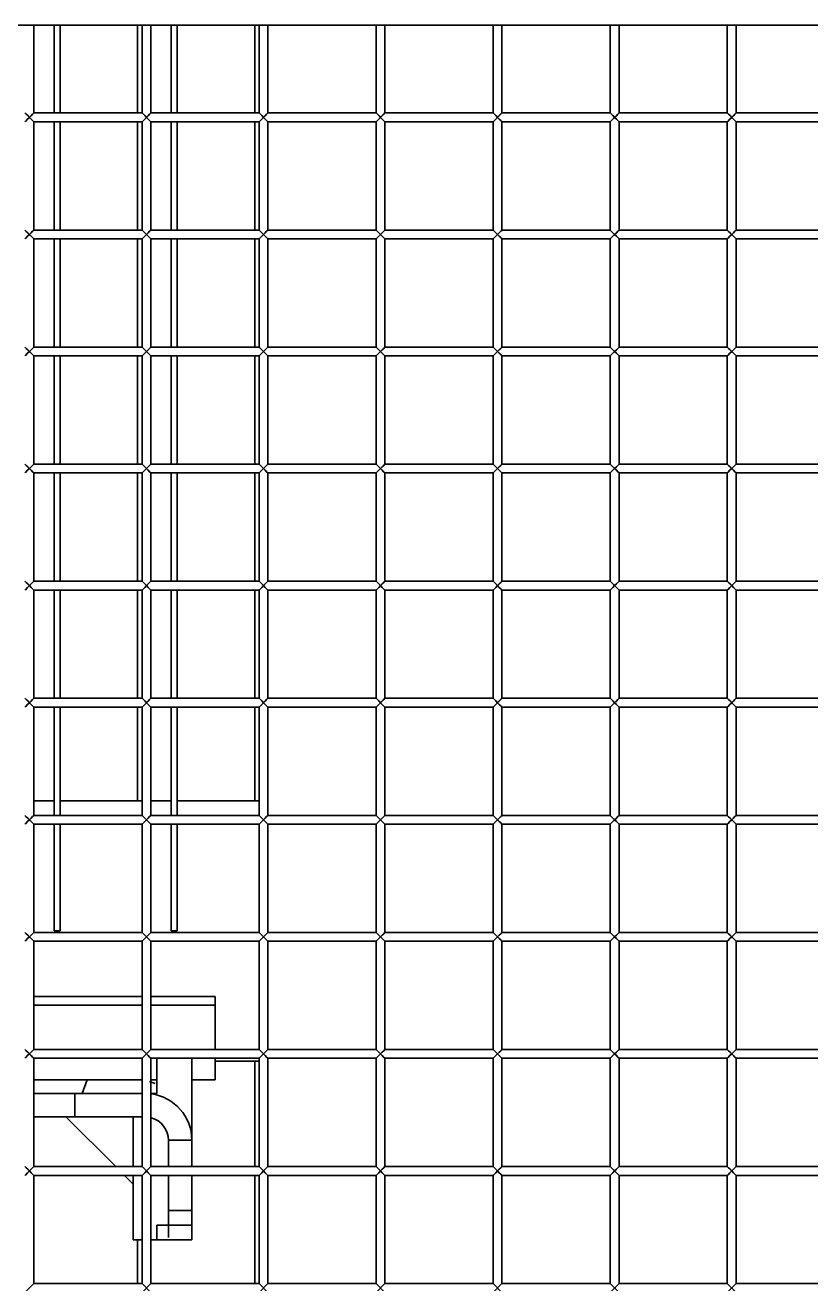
# Model space of a CAD drawing. Header units: millimetres. Extents: x 32496 to 166256, y 3504 to 23939.
# Drawn here: x 95547.8 to 95816.3, y 20818.4 to 21248.5 of the extents above; entities that cross this region are included whole.
import ezdxf

# ---------------------------------------------------------------- set-up
doc = ezdxf.new("R2010")
doc.units = ezdxf.units.MM
doc.layers.get('0').update_dxf_attribs({"lineweight": 35})

# ---------------------------------------------------------------- blocks, each defined once
blk = doc.blocks.new('8-1250')
at = {"linetype": 'Continuous'}
for p, q in [((-3950.13, -33511.79), (-4576.13, -33511.79)), ((-4412.13, -33511.79), (-4412.13, -33541.79)), ((-4405.13, -33541.79), (-4405.13, -33511.79)), ((-4403.13, -33541.79), (-4403.13, -33511.79)), ((-4376.63, -33511.79), (-4376.63, -33541.79)), ((-4375.13, -33511.79), (-4375.13, -33541.79)), ((-4372.13, -33511.79), (-4372.13, -33541.79)), ((-4365.13, -33541.79), (-4365.13, -33511.79)), ((-4363.13, -33541.79), (-4363.13, -33511.79)), ((-4336.63, -33511.79), (-4336.63, -33541.79)), ((-4335.13, -33511.79), (-4335.13, -33541.79)), ((-4332.13, -33511.79), (-4332.13, -33541.79)), ((-4295.13, -33511.79), (-4295.13, -33541.79)), ((-4292.13, -33511.79), (-4292.13, -33541.79)), ((-4255.13, -33511.79), (-4255.13, -33541.79)), ((-4252.13, -33511.79), (-4252.13, -33541.79)), ((-4215.13, -33511.79), (-4215.13, -33541.79)), ((-4212.13, -33511.79), (-4212.13, -33541.79)), ((-4175.13, -33511.79), (-4175.13, -33541.79)), ((-4172.13, -33511.79), (-4172.13, -33541.79)), ((-4415.13, -33544.79), (-4412.13, -33541.79)), ((-4412.13, -33544.79), (-4415.13, -33541.79)), ((-4415.01, -33544.67), (-4414.22, -33543.88)), ((-4414.22, -33543.88), (-4413.63, -33543.29)), ((-4412.13, -33541.79), (-4375.13, -33541.79)), ((-4375.13, -33544.79), (-4372.13, -33541.79)), ((-4372.13, -33544.79), (-4375.13, -33541.79)), ((-4375.01, -33544.67), (-4374.22, -33543.88)), ((-4374.22, -33543.88), (-4373.63, -33543.29)), ((-4372.13, -33541.79), (-4335.13, -33541.79)), ((-4335.13, -33544.79), (-4332.13, -33541.79)), ((-4332.13, -33544.79), (-4335.13, -33541.79)), ((-4335.01, -33544.67), (-4334.22, -33543.88)), ((-4334.22, -33543.88), (-4333.63, -33543.29)), ((-4332.13, -33541.79), (-4295.13, -33541.79)), ((-4295.13, -33544.79), (-4292.13, -33541.79)), ((-4292.13, -33544.79), (-4295.13, -33541.79)), ((-4295.01, -33544.67), (-4294.22, -33543.88)), ((-4294.22, -33543.88), (-4293.63, -33543.29)), ((-4292.13, -33541.79), (-4255.13, -33541.79)), ((-4252.13, -33544.79), (-4255.13, -33541.79)), ((-4255.13, -33544.79), (-4252.13, -33541.79)), ((-4255.01, -33544.67), (-4254.22, -33543.88)), ((-4254.22, -33543.88), (-4253.63, -33543.29)), ((-4252.13, -33541.79), (-4215.13, -33541.79)), ((-4212.13, -33544.79), (-4215.13, -33541.79)), ((-4215.13, -33544.79), (-4212.13, -33541.79)), ((-4215.01, -33544.67), (-4214.22, -33543.88)), ((-4214.22, -33543.88), (-4213.63, -33543.29)), ((-4212.13, -33541.79), (-4175.13, -33541.79)), ((-4172.13, -33544.79), (-4175.13, -33541.79)), ((-4175.13, -33544.79), (-4172.13, -33541.79)), ((-4175.01, -33544.67), (-4174.22, -33543.88)), ((-4174.22, -33543.88), (-4173.63, -33543.29)), ((-4172.13, -33541.79), (-4135.13, -33541.79)), ((-4412.13, -33544.79), (-4412.13, -33581.79)), ((-4412.13, -33544.79), (-4375.13, -33544.79)), ((-4405.13, -33581.79), (-4405.13, -33544.79)), ((-4403.13, -33581.79), (-4403.13, -33544.79)), ((-4376.63, -33544.79), (-4376.63, -33581.79)), ((-4375.13, -33544.79), (-4375.13, -33581.79)), ((-4372.13, -33544.79), (-4372.13, -33581.79)), ((-4372.13, -33544.79), (-4335.13, -33544.79)), ((-4365.13, -33581.79), (-4365.13, -33544.79)), ((-4363.13, -33581.79), (-4363.13, -33544.79)), ((-4336.63, -33544.79), (-4336.63, -33581.79)), ((-4335.13, -33544.79), (-4335.13, -33581.79)), ((-4332.13, -33544.79), (-4332.13, -33581.79)), ((-4332.13, -33544.79), (-4295.13, -33544.79)), ((-4295.13, -33544.79), (-4295.13, -33581.79)), ((-4292.13, -33544.79), (-4292.13, -33581.79)), ((-4292.13, -33544.79), (-4255.13, -33544.79)), ((-4255.13, -33544.79), (-4255.13, -33581.79)), ((-4252.13, -33544.79), (-4252.13, -33581.79)), ((-4252.13, -33544.79), (-4215.13, -33544.79)), ((-4215.13, -33544.79), (-4215.13, -33581.79)), ((-4212.13, -33544.79), (-4212.13, -33581.79)), ((-4212.13, -33544.79), (-4175.13, -33544.79)), ((-4175.13, -33544.79), (-4175.13, -33581.79)), ((-4172.13, -33544.79), (-4172.13, -33581.79)), ((-4172.13, -33544.79), (-4135.13, -33544.79)), ((-4415.13, -33584.79), (-4412.13, -33581.79)), ((-4412.13, -33584.79), (-4415.13, -33581.79)), ((-4412.13, -33581.79), (-4375.13, -33581.79)), ((-4375.13, -33584.79), (-4372.13, -33581.79)), ((-4372.13, -33584.79), (-4375.13, -33581.79)), ((-4372.13, -33581.79), (-4335.13, -33581.79)), ((-4335.13, -33584.79), (-4332.13, -33581.79)), ((-4332.13, -33584.79), (-4335.13, -33581.79)), ((-4332.13, -33581.79), (-4295.13, -33581.79)), ((-4292.13, -33584.79), (-4295.13, -33581.79)), ((-4295.13, -33584.79), (-4292.13, -33581.79)), ((-4292.13, -33581.79), (-4255.13, -33581.79)), ((-4252.13, -33584.79), (-4255.13, -33581.79)), ((-4255.13, -33584.79), (-4252.13, -33581.79)), ((-4252.13, -33581.79), (-4215.13, -33581.79)), ((-4212.13, -33584.79), (-4215.13, -33581.79)), ((-4215.13, -33584.79), (-4212.13, -33581.79)), ((-4212.13, -33581.79), (-4175.13, -33581.79)), ((-4172.13, -33584.79), (-4175.13, -33581.79)), ((-4175.13, -33584.79), (-4172.13, -33581.79)), ((-4172.13, -33581.79), (-4135.13, -33581.79)), ((-4415.01, -33584.67), (-4414.22, -33583.88)), ((-4414.22, -33583.88), (-4413.63, -33583.29)), ((-4412.13, -33584.79), (-4412.13, -33621.79)), ((-4412.13, -33584.79), (-4375.13, -33584.79)), ((-4405.13, -33621.79), (-4405.13, -33584.79)), ((-4403.13, -33621.79), (-4403.13, -33584.79)), ((-4376.63, -33584.79), (-4376.63, -33621.79)), ((-4375.13, -33584.79), (-4375.13, -33621.79)), ((-4375.01, -33584.67), (-4374.22, -33583.88)), ((-4374.22, -33583.88), (-4373.63, -33583.29)), ((-4372.13, -33584.79), (-4372.13, -33621.79)), ((-4372.13, -33584.79), (-4335.13, -33584.79)), ((-4365.13, -33621.79), (-4365.13, -33584.79)), ((-4363.13, -33621.79), (-4363.13, -33584.79)), ((-4336.63, -33584.79), (-4336.63, -33621.79)), ((-4335.13, -33584.79), (-4335.13, -33621.79)), ((-4335.01, -33584.67), (-4334.22, -33583.88)), ((-4334.22, -33583.88), (-4333.63, -33583.29)), ((-4332.13, -33584.79), (-4332.13, -33621.79)), ((-4332.13, -33584.79), (-4295.13, -33584.79)), ((-4295.13, -33584.79), (-4295.13, -33621.79)), ((-4295.01, -33584.67), (-4294.22, -33583.88)), ((-4294.22, -33583.88), (-4293.63, -33583.29)), ((-4292.13, -33584.79), (-4292.13, -33621.79)), ((-4292.13, -33584.79), (-4255.13, -33584.79)), ((-4255.13, -33584.79), (-4255.13, -33621.79)), ((-4255.01, -33584.67), (-4254.22, -33583.88)), ((-4254.22, -33583.88), (-4253.63, -33583.29)), ((-4252.13, -33584.79), (-4252.13, -33621.79)), ((-4252.13, -33584.79), (-4215.13, -33584.79)), ((-4215.13, -33584.79), (-4215.13, -33621.79)), ((-4215.01, -33584.67), (-4214.22, -33583.88)), ((-4214.22, -33583.88), (-4213.63, -33583.29)), ((-4212.13, -33584.79), (-4212.13, -33621.79)), ((-4212.13, -33584.79), (-4175.13, -33584.79)), ((-4175.13, -33584.79), (-4175.13, -33621.79)), ((-4175.01, -33584.67), (-4174.22, -33583.88)), ((-4174.22, -33583.88), (-4173.63, -33583.29)), ((-4172.13, -33584.79), (-4172.13, -33621.79)), ((-4172.13, -33584.79), (-4135.13, -33584.79)), ((-4415.13, -33624.79), (-4412.13, -33621.79)), ((-4412.13, -33624.79), (-4415.13, -33621.79)), ((-4412.13, -33621.79), (-4375.13, -33621.79)), ((-4375.13, -33624.79), (-4372.13, -33621.79)), ((-4372.13, -33624.79), (-4375.13, -33621.79)), ((-4372.13, -33621.79), (-4335.13, -33621.79)), ((-4332.13, -33624.79), (-4335.13, -33621.79)), ((-4335.13, -33624.79), (-4332.13, -33621.79)), ((-4332.13, -33621.79), (-4295.13, -33621.79)), ((-4292.13, -33624.79), (-4295.13, -33621.79)), ((-4295.13, -33624.79), (-4292.13, -33621.79)), ((-4292.13, -33621.79), (-4255.13, -33621.79)), ((-4252.13, -33624.79), (-4255.13, -33621.79)), ((-4255.13, -33624.79), (-4252.13, -33621.79)), ((-4252.13, -33621.79), (-4215.13, -33621.79)), ((-4212.13, -33624.79), (-4215.13, -33621.79)), ((-4215.13, -33624.79), (-4212.13, -33621.79)), ((-4212.13, -33621.79), (-4175.13, -33621.79)), ((-4172.13, -33624.79), (-4175.13, -33621.79)), ((-4175.13, -33624.79), (-4172.13, -33621.79)), ((-4172.13, -33621.79), (-4135.13, -33621.79)), ((-4415.01, -33624.67), (-4414.22, -33623.88)), ((-4414.22, -33623.88), (-4413.63, -33623.29)), ((-4412.13, -33624.79), (-4412.13, -33661.79)), ((-4412.13, -33624.79), (-4375.13, -33624.79)), ((-4405.13, -33661.79), (-4405.13, -33624.79)), ((-4403.13, -33661.79), (-4403.13, -33624.79)), ((-4376.63, -33624.79), (-4376.63, -33661.79)), ((-4375.13, -33624.79), (-4375.13, -33661.79)), ((-4375.01, -33624.67), (-4374.22, -33623.88)), ((-4374.22, -33623.88), (-4373.63, -33623.29)), ((-4372.13, -33624.79), (-4372.13, -33661.79)), ((-4372.13, -33624.79), (-4335.13, -33624.79)), ((-4365.13, -33661.79), (-4365.13, -33624.79)), ((-4363.13, -33661.79), (-4363.13, -33624.79)), ((-4336.63, -33624.79), (-4336.63, -33661.79)), ((-4335.13, -33624.79), (-4335.13, -33661.79)), ((-4335.01, -33624.67), (-4334.22, -33623.88)), ((-4334.22, -33623.88), (-4333.63, -33623.29)), ((-4332.13, -33624.79), (-4332.13, -33661.79)), ((-4332.13, -33624.79), (-4295.13, -33624.79)), ((-4295.13, -33624.79), (-4295.13, -33661.79)), ((-4295.01, -33624.67), (-4294.22, -33623.88)), ((-4294.22, -33623.88), (-4293.63, -33623.29)), ((-4292.13, -33624.79), (-4292.13, -33661.79)), ((-4292.13, -33624.79), (-4255.13, -33624.79)), ((-4255.13, -33624.79), (-4255.13, -33661.79)), ((-4255.01, -33624.67), (-4254.22, -33623.88)), ((-4254.22, -33623.88), (-4253.63, -33623.29)), ((-4252.13, -33624.79), (-4252.13, -33661.79)), ((-4252.13, -33624.79), (-4215.13, -33624.79)), ((-4215.13, -33624.79), (-4215.13, -33661.79)), ((-4215.01, -33624.67), (-4214.22, -33623.88)), ((-4214.22, -33623.88), (-4213.63, -33623.29)), ((-4212.13, -33624.79), (-4212.13, -33661.79)), ((-4212.13, -33624.79), (-4175.13, -33624.79)), ((-4175.13, -33624.79), (-4175.13, -33661.79)), ((-4175.01, -33624.67), (-4174.22, -33623.88)), ((-4174.22, -33623.88), (-4173.63, -33623.29)), ((-4172.13, -33624.79), (-4172.13, -33661.79)), ((-4172.13, -33624.79), (-4135.13, -33624.79)), ((-4415.13, -33664.79), (-4412.13, -33661.79)), ((-4412.13, -33664.79), (-4415.13, -33661.79)), ((-4415.01, -33664.67), (-4414.22, -33663.88)), ((-4414.22, -33663.88), (-4413.63, -33663.29)), ((-4412.13, -33661.79), (-4375.13, -33661.79)), ((-4412.13, -33664.79), (-4412.13, -33701.79)), ((-4412.13, -33664.79), (-4375.13, -33664.79)), ((-4405.13, -33701.79), (-4405.13, -33664.79)), ((-4403.13, -33701.79), (-4403.13, -33664.79)), ((-4376.63, -33664.79), (-4376.63, -33701.79)), ((-4372.13, -33664.79), (-4375.13, -33661.79)), ((-4375.13, -33664.79), (-4372.13, -33661.79)), ((-4375.13, -33664.79), (-4375.13, -33701.79)), ((-4375.01, -33664.67), (-4374.22, -33663.88)), ((-4374.22, -33663.88), (-4373.63, -33663.29)), ((-4372.13, -33661.79), (-4335.13, -33661.79)), ((-4372.13, -33664.79), (-4372.13, -33701.79)), ((-4372.13, -33664.79), (-4335.13, -33664.79)), ((-4365.13, -33701.79), (-4365.13, -33664.79)), ((-4363.13, -33701.79), (-4363.13, -33664.79)), ((-4336.63, -33664.79), (-4336.63, -33701.79)), ((-4332.13, -33664.79), (-4335.13, -33661.79)), ((-4335.13, -33664.79), (-4332.13, -33661.79)), ((-4335.13, -33664.79), (-4335.13, -33701.79)), ((-4335.01, -33664.67), (-4334.22, -33663.88)), ((-4334.22, -33663.88), (-4333.63, -33663.29)), ((-4332.13, -33661.79), (-4295.13, -33661.79)), ((-4332.13, -33664.79), (-4332.13, -33701.79)), ((-4332.13, -33664.79), (-4295.13, -33664.79)), ((-4292.13, -33664.79), (-4295.13, -33661.79)), ((-4295.13, -33664.79), (-4292.13, -33661.79)), ((-4295.13, -33664.79), (-4295.13, -33701.79)), ((-4295.01, -33664.67), (-4294.22, -33663.88)), ((-4294.22, -33663.88), (-4293.63, -33663.29)), ((-4292.13, -33661.79), (-4255.13, -33661.79)), ((-4292.13, -33664.79), (-4292.13, -33701.79)), ((-4292.13, -33664.79), (-4255.13, -33664.79)), ((-4252.13, -33664.79), (-4255.13, -33661.79)), ((-4255.13, -33664.79), (-4252.13, -33661.79)), ((-4255.13, -33664.79), (-4255.13, -33701.79)), ((-4255.01, -33664.67), (-4254.22, -33663.88)), ((-4254.22, -33663.88), (-4253.63, -33663.29)), ((-4252.13, -33661.79), (-4215.13, -33661.79)), ((-4252.13, -33664.79), (-4252.13, -33701.79)), ((-4252.13, -33664.79), (-4215.13, -33664.79)), ((-4212.13, -33664.79), (-4215.13, -33661.79)), ((-4215.13, -33664.79), (-4212.13, -33661.79)), ((-4215.13, -33664.79), (-4215.13, -33701.79)), ((-4215.01, -33664.67), (-4214.22, -33663.88)), ((-4214.22, -33663.88), (-4213.63, -33663.29)), ((-4212.13, -33661.79), (-4175.13, -33661.79)), ((-4212.13, -33664.79), (-4212.13, -33701.79)), ((-4212.13, -33664.79), (-4175.13, -33664.79)), ((-4172.13, -33664.79), (-4175.13, -33661.79)), ((-4175.13, -33664.79), (-4172.13, -33661.79)), ((-4175.13, -33664.79), (-4175.13, -33701.79)), ((-4175.01, -33664.67), (-4174.22, -33663.88)), ((-4174.22, -33663.88), (-4173.63, -33663.29)), ((-4172.13, -33661.79), (-4135.13, -33661.79)), ((-4172.13, -33664.79), (-4172.13, -33701.79)), ((-4172.13, -33664.79), (-4135.13, -33664.79)), ((-4412.13, -33704.79), (-4415.13, -33701.79)), ((-4415.13, -33704.79), (-4412.13, -33701.79)), ((-4414.22, -33703.88), (-4413.63, -33703.29)), ((-4412.13, -33701.79), (-4375.13, -33701.79)), ((-4372.13, -33704.79), (-4375.13, -33701.79)), ((-4375.13, -33704.79), (-4372.13, -33701.79)), ((-4374.22, -33703.88), (-4373.63, -33703.29)), ((-4372.13, -33701.79), (-4335.13, -33701.79)), ((-4332.13, -33704.79), (-4335.13, -33701.79)), ((-4335.13, -33704.79), (-4332.13, -33701.79)), ((-4334.22, -33703.88), (-4333.63, -33703.29)), ((-4332.13, -33701.79), (-4295.13, -33701.79)), ((-4292.13, -33704.79), (-4295.13, -33701.79)), ((-4295.13, -33704.79), (-4292.13, -33701.79)), ((-4294.22, -33703.88), (-4293.63, -33703.29)), ((-4292.13, -33701.79), (-4255.13, -33701.79)), ((-4252.13, -33704.79), (-4255.13, -33701.79)), ((-4255.13, -33704.79), (-4252.13, -33701.79)), ((-4254.22, -33703.88), (-4253.63, -33703.29)), ((-4252.13, -33701.79), (-4215.13, -33701.79)), ((-4212.13, -33704.79), (-4215.13, -33701.79)), ((-4215.13, -33704.79), (-4212.13, -33701.79)), ((-4214.22, -33703.88), (-4213.63, -33703.29)), ((-4212.13, -33701.79), (-4175.13, -33701.79)), ((-4172.13, -33704.79), (-4175.13, -33701.79)), ((-4175.13, -33704.79), (-4172.13, -33701.79)), ((-4174.22, -33703.88), (-4173.63, -33703.29)), ((-4172.13, -33701.79), (-4135.13, -33701.79)), ((-4415.01, -33704.67), (-4414.22, -33703.88)), ((-4412.13, -33704.79), (-4412.13, -33741.79)), ((-4412.13, -33704.79), (-4375.13, -33704.79)), ((-4405.13, -33741.79), (-4405.13, -33704.79)), ((-4403.13, -33741.79), (-4403.13, -33704.79)), ((-4376.63, -33704.79), (-4376.63, -33741.79)), ((-4375.13, -33704.79), (-4375.13, -33741.79)), ((-4375.01, -33704.67), (-4374.22, -33703.88)), ((-4372.13, -33704.79), (-4372.13, -33741.79)), ((-4372.13, -33704.79), (-4335.13, -33704.79)), ((-4365.13, -33741.79), (-4365.13, -33704.79)), ((-4363.13, -33741.79), (-4363.13, -33704.79)), ((-4336.63, -33704.79), (-4336.63, -33741.79)), ((-4335.13, -33704.79), (-4335.13, -33741.79)), ((-4335.01, -33704.67), (-4334.22, -33703.88)), ((-4332.13, -33704.79), (-4332.13, -33741.79)), ((-4332.13, -33704.79), (-4295.13, -33704.79)), ((-4295.13, -33704.79), (-4295.13, -33741.79)), ((-4295.01, -33704.67), (-4294.22, -33703.88)), ((-4292.13, -33704.79), (-4292.13, -33741.79)), ((-4292.13, -33704.79), (-4255.13, -33704.79)), ((-4255.13, -33704.79), (-4255.13, -33741.79)), ((-4255.01, -33704.67), (-4254.22, -33703.88)), ((-4252.13, -33704.79), (-4252.13, -33741.79)), ((-4252.13, -33704.79), (-4215.13, -33704.79)), ((-4215.13, -33704.79), (-4215.13, -33741.79)), ((-4215.01, -33704.67), (-4214.22, -33703.88)), ((-4212.13, -33704.79), (-4212.13, -33741.79)), ((-4212.13, -33704.79), (-4175.13, -33704.79)), ((-4175.13, -33704.79), (-4175.13, -33741.79)), ((-4175.01, -33704.67), (-4174.22, -33703.88)), ((-4172.13, -33704.79), (-4172.13, -33741.79)), ((-4172.13, -33704.79), (-4135.13, -33704.79)), ((-4412.13, -33744.79), (-4415.13, -33741.79)), ((-4415.13, -33744.79), (-4412.13, -33741.79)), ((-4412.13, -33741.79), (-4375.13, -33741.79)), ((-4372.13, -33744.79), (-4375.13, -33741.79)), ((-4375.13, -33744.79), (-4372.13, -33741.79)), ((-4372.13, -33741.79), (-4335.13, -33741.79)), ((-4332.13, -33744.79), (-4335.13, -33741.79)), ((-4335.13, -33744.79), (-4332.13, -33741.79)), ((-4332.13, -33741.79), (-4295.13, -33741.79)), ((-4292.13, -33744.79), (-4295.13, -33741.79)), ((-4295.13, -33744.79), (-4292.13, -33741.79)), ((-4292.13, -33741.79), (-4255.13, -33741.79)), ((-4252.13, -33744.79), (-4255.13, -33741.79)), ((-4255.13, -33744.79), (-4252.13, -33741.79)), ((-4252.13, -33741.79), (-4215.13, -33741.79)), ((-4212.13, -33744.79), (-4215.13, -33741.79)), ((-4215.13, -33744.79), (-4212.13, -33741.79)), ((-4212.13, -33741.79), (-4175.13, -33741.79)), ((-4172.13, -33744.79), (-4175.13, -33741.79)), ((-4175.13, -33744.79), (-4172.13, -33741.79)), ((-4172.13, -33741.79), (-4135.13, -33741.79)), ((-4415.01, -33744.67), (-4414.22, -33743.88)), ((-4414.22, -33743.88), (-4413.63, -33743.29)), ((-4412.13, -33744.79), (-4412.13, -33781.79)), ((-4412.13, -33744.79), (-4375.13, -33744.79)), ((-4405.13, -33781.79), (-4405.13, -33744.79)), ((-4403.13, -33781.79), (-4403.13, -33744.79)), ((-4376.63, -33744.79), (-4376.63, -33776.79)), ((-4375.13, -33744.79), (-4375.13, -33781.79)), ((-4375.01, -33744.67), (-4374.22, -33743.88)), ((-4374.22, -33743.88), (-4373.63, -33743.29)), ((-4372.13, -33744.79), (-4372.13, -33781.79)), ((-4372.13, -33744.79), (-4335.13, -33744.79)), ((-4365.13, -33781.79), (-4365.13, -33744.79)), ((-4363.13, -33781.79), (-4363.13, -33744.79)), ((-4336.63, -33744.79), (-4336.63, -33776.79)), ((-4335.13, -33744.79), (-4335.13, -33781.79)), ((-4335.01, -33744.67), (-4334.22, -33743.88)), ((-4334.22, -33743.88), (-4333.63, -33743.29)), ((-4332.13, -33744.79), (-4332.13, -33781.79)), ((-4332.13, -33744.79), (-4295.13, -33744.79)), ((-4295.13, -33744.79), (-4295.13, -33781.79)), ((-4295.01, -33744.67), (-4294.22, -33743.88)), ((-4294.22, -33743.88), (-4293.63, -33743.29)), ((-4292.13, -33744.79), (-4292.13, -33781.79)), ((-4292.13, -33744.79), (-4255.13, -33744.79)), ((-4255.13, -33744.79), (-4255.13, -33781.79)), ((-4255.01, -33744.67), (-4254.22, -33743.88)), ((-4254.22, -33743.88), (-4253.63, -33743.29)), ((-4252.13, -33744.79), (-4252.13, -33781.79)), ((-4252.13, -33744.79), (-4215.13, -33744.79)), ((-4215.13, -33744.79), (-4215.13, -33781.79)), ((-4215.01, -33744.67), (-4214.22, -33743.88)), ((-4214.22, -33743.88), (-4213.63, -33743.29)), ((-4212.13, -33744.79), (-4212.13, -33781.79)), ((-4212.13, -33744.79), (-4175.13, -33744.79)), ((-4175.13, -33744.79), (-4175.13, -33781.79)), ((-4175.01, -33744.67), (-4174.22, -33743.88)), ((-4174.22, -33743.88), (-4173.63, -33743.29)), ((-4172.13, -33744.79), (-4172.13, -33781.79)), ((-4172.13, -33744.79), (-4135.13, -33744.79)), ((-4405.13, -33776.79), (-4412.13, -33776.79)), ((-4375.13, -33776.79), (-4403.13, -33776.79)), ((-4365.13, -33776.79), (-4372.13, -33776.79)), ((-4335.13, -33776.79), (-4363.13, -33776.79)), ((-4412.13, -33784.79), (-4415.13, -33781.79)), ((-4415.13, -33784.79), (-4412.13, -33781.79)), ((-4415.01, -33784.67), (-4414.22, -33783.88)), ((-4414.22, -33783.88), (-4413.63, -33783.29)), ((-4412.13, -33781.79), (-4375.13, -33781.79)), ((-4412.13, -33784.79), (-4412.13, -33821.79)), ((-4412.13, -33784.79), (-4375.13, -33784.79)), ((-4405.13, -33821.29), (-4405.13, -33784.79)), ((-4403.13, -33821.29), (-4403.13, -33784.79)), ((-4372.13, -33784.79), (-4375.13, -33781.79)), ((-4375.13, -33784.79), (-4372.13, -33781.79)), ((-4375.13, -33784.79), (-4375.13, -33821.79)), ((-4375.01, -33784.67), (-4374.22, -33783.88)), ((-4374.22, -33783.88), (-4373.63, -33783.29)), ((-4372.13, -33781.79), (-4335.13, -33781.79)), ((-4372.13, -33784.79), (-4372.13, -33821.79)), ((-4372.13, -33784.79), (-4335.13, -33784.79)), ((-4365.13, -33821.29), (-4365.13, -33784.79)), ((-4363.13, -33821.29), (-4363.13, -33784.79)), ((-4332.13, -33784.79), (-4335.13, -33781.79)), ((-4335.13, -33784.79), (-4332.13, -33781.79)), ((-4335.13, -33784.79), (-4335.13, -33821.79)), ((-4335.01, -33784.67), (-4334.22, -33783.88)), ((-4334.22, -33783.88), (-4333.63, -33783.29)), ((-4332.13, -33781.79), (-4295.13, -33781.79)), ((-4332.13, -33784.79), (-4332.13, -33821.79)), ((-4332.13, -33784.79), (-4295.13, -33784.79)), ((-4292.13, -33784.79), (-4295.13, -33781.79)), ((-4295.13, -33784.79), (-4292.13, -33781.79)), ((-4295.13, -33784.79), (-4295.13, -33821.79)), ((-4295.01, -33784.67), (-4294.22, -33783.88)), ((-4294.22, -33783.88), (-4293.63, -33783.29)), ((-4292.13, -33781.79), (-4255.13, -33781.79)), ((-4292.13, -33784.79), (-4292.13, -33821.79)), ((-4292.13, -33784.79), (-4255.13, -33784.79)), ((-4252.13, -33784.79), (-4255.13, -33781.79)), ((-4255.13, -33784.79), (-4252.13, -33781.79)), ((-4255.13, -33784.79), (-4255.13, -33821.79)), ((-4255.01, -33784.67), (-4254.22, -33783.88)), ((-4254.22, -33783.88), (-4253.63, -33783.29)), ((-4252.13, -33781.79), (-4215.13, -33781.79)), ((-4252.13, -33784.79), (-4252.13, -33821.79)), ((-4252.13, -33784.79), (-4215.13, -33784.79)), ((-4212.13, -33784.79), (-4215.13, -33781.79)), ((-4215.13, -33784.79), (-4212.13, -33781.79)), ((-4215.13, -33784.79), (-4215.13, -33821.79)), ((-4215.01, -33784.67), (-4214.22, -33783.88)), ((-4214.22, -33783.88), (-4213.63, -33783.29)), ((-4212.13, -33781.79), (-4175.13, -33781.79)), ((-4212.13, -33784.79), (-4212.13, -33821.79)), ((-4212.13, -33784.79), (-4175.13, -33784.79)), ((-4172.13, -33784.79), (-4175.13, -33781.79)), ((-4175.13, -33784.79), (-4172.13, -33781.79)), ((-4175.13, -33784.79), (-4175.13, -33821.79)), ((-4175.01, -33784.67), (-4174.22, -33783.88)), ((-4174.22, -33783.88), (-4173.63, -33783.29)), ((-4172.13, -33781.79), (-4135.13, -33781.79)), ((-4172.13, -33784.79), (-4172.13, -33821.79)), ((-4172.13, -33784.79), (-4135.13, -33784.79)), ((-4412.13, -33824.79), (-4415.13, -33821.79)), ((-4415.13, -33824.79), (-4412.13, -33821.79)), ((-4415.01, -33824.67), (-4414.22, -33823.88)), ((-4414.22, -33823.88), (-4413.63, -33823.29)), ((-4412.13, -33821.79), (-4375.13, -33821.79)), ((-4403.13, -33821.29), (-4405.13, -33821.29)), ((-4372.13, -33824.79), (-4375.13, -33821.79)), ((-4375.13, -33824.79), (-4372.13, -33821.79)), ((-4375.01, -33824.67), (-4374.22, -33823.88)), ((-4374.22, -33823.88), (-4373.63, -33823.29)), ((-4372.13, -33821.79), (-4335.13, -33821.79)), ((-4363.13, -33821.29), (-4365.13, -33821.29)), ((-4332.13, -33824.79), (-4335.13, -33821.79)), ((-4335.13, -33824.79), (-4332.13, -33821.79)), ((-4335.01, -33824.67), (-4334.22, -33823.88)), ((-4334.22, -33823.88), (-4333.63, -33823.29)), ((-4332.13, -33821.79), (-4295.13, -33821.79)), ((-4292.13, -33824.79), (-4295.13, -33821.79)), ((-4295.13, -33824.79), (-4292.13, -33821.79)), ((-4295.01, -33824.67), (-4294.22, -33823.88)), ((-4294.22, -33823.88), (-4293.63, -33823.29)), ((-4292.13, -33821.79), (-4255.13, -33821.79)), ((-4252.13, -33824.79), (-4255.13, -33821.79)), ((-4255.13, -33824.79), (-4252.13, -33821.79)), ((-4255.01, -33824.67), (-4254.22, -33823.88)), ((-4254.22, -33823.88), (-4253.63, -33823.29)), ((-4252.13, -33821.79), (-4215.13, -33821.79)), ((-4212.13, -33824.79), (-4215.13, -33821.79)), ((-4215.13, -33824.79), (-4212.13, -33821.79)), ((-4215.01, -33824.67), (-4214.22, -33823.88)), ((-4214.22, -33823.88), (-4213.63, -33823.29)), ((-4212.13, -33821.79), (-4175.13, -33821.79)), ((-4172.13, -33824.79), (-4175.13, -33821.79)), ((-4175.13, -33824.79), (-4172.13, -33821.79)), ((-4175.01, -33824.67), (-4174.22, -33823.88)), ((-4174.22, -33823.88), (-4173.63, -33823.29)), ((-4172.13, -33821.79), (-4135.13, -33821.79)), ((-4412.13, -33824.79), (-4412.13, -33861.79)), ((-4412.13, -33824.79), (-4375.13, -33824.79)), ((-4375.13, -33824.79), (-4375.13, -33861.79)), ((-4372.13, -33824.79), (-4372.13, -33861.79)), ((-4372.13, -33824.79), (-4335.13, -33824.79)), ((-4335.13, -33824.79), (-4335.13, -33861.79)), ((-4332.13, -33824.79), (-4332.13, -33861.79)), ((-4332.13, -33824.79), (-4295.13, -33824.79)), ((-4295.13, -33824.79), (-4295.13, -33861.79)), ((-4292.13, -33824.79), (-4292.13, -33861.79)), ((-4292.13, -33824.79), (-4255.13, -33824.79)), ((-4255.13, -33824.79), (-4255.13, -33861.79)), ((-4252.13, -33824.79), (-4252.13, -33861.79)), ((-4252.13, -33824.79), (-4215.13, -33824.79)), ((-4215.13, -33824.79), (-4215.13, -33861.79)), ((-4212.13, -33824.79), (-4212.13, -33861.79)), ((-4212.13, -33824.79), (-4175.13, -33824.79)), ((-4175.13, -33824.79), (-4175.13, -33861.79)), ((-4172.13, -33824.79), (-4172.13, -33861.79)), ((-4172.13, -33824.79), (-4135.13, -33824.79)), ((-4375.13, -33843.69), (-4412.13, -33843.69)), ((-4350.13, -33843.69), (-4372.13, -33843.69)), ((-4350.13, -33862.04), (-4350.13, -33843.69)), ((-4412.13, -33846.69), (-4375.13, -33846.69)), ((-4372.13, -33846.69), (-4350.13, -33846.69)), ((-4412.13, -33864.79), (-4415.13, -33861.79)), ((-4415.13, -33864.79), (-4412.13, -33861.79)), ((-4412.13, -33861.79), (-4375.13, -33861.79)), ((-4372.13, -33864.79), (-4375.13, -33861.79)), ((-4375.13, -33864.79), (-4372.13, -33861.79)), ((-4372.13, -33861.79), (-4335.13, -33861.79)), ((-4332.13, -33864.79), (-4335.13, -33861.79)), ((-4335.13, -33864.79), (-4332.13, -33861.79)), ((-4332.13, -33861.79), (-4295.13, -33861.79)), ((-4292.13, -33864.79), (-4295.13, -33861.79)), ((-4295.13, -33864.79), (-4292.13, -33861.79)), ((-4292.13, -33861.79), (-4255.13, -33861.79)), ((-4252.13, -33864.79), (-4255.13, -33861.79)), ((-4255.13, -33864.79), (-4252.13, -33861.79)), ((-4252.13, -33861.79), (-4215.13, -33861.79)), ((-4212.13, -33864.79), (-4215.13, -33861.79)), ((-4215.13, -33864.79), (-4212.13, -33861.79)), ((-4212.13, -33861.79), (-4175.13, -33861.79)), ((-4172.13, -33864.79), (-4175.13, -33861.79)), ((-4175.13, -33864.79), (-4172.13, -33861.79)), ((-4172.13, -33861.79), (-4135.13, -33861.79)), ((-4415.01, -33864.67), (-4414.22, -33863.88)), ((-4414.22, -33863.88), (-4413.63, -33863.29)), ((-4412.13, -33864.79), (-4412.13, -33901.79)), ((-4412.13, -33864.79), (-4375.13, -33864.79)), ((-4375.13, -33864.79), (-4375.13, -33901.79)), ((-4375.01, -33864.67), (-4374.22, -33863.88)), ((-4374.22, -33863.88), (-4373.63, -33863.29)), ((-4372.13, -33864.79), (-4372.13, -33901.79)), ((-4372.13, -33864.79), (-4335.13, -33864.79)), ((-4370.13, -33864.79), (-4370.13, -33876.79)), ((-4358.13, -33864.79), (-4358.13, -33901.79)), ((-4350.13, -33872.09), (-4350.13, -33864.79)), ((-4335.13, -33865.79), (-4350.13, -33865.79)), ((-4336.63, -33865.79), (-4336.63, -33901.79)), ((-4335.13, -33864.79), (-4335.13, -33901.79)), ((-4335.01, -33864.67), (-4334.22, -33863.88)), ((-4334.22, -33863.88), (-4333.63, -33863.29)), ((-4332.13, -33864.79), (-4332.13, -33901.79)), ((-4332.13, -33864.79), (-4295.13, -33864.79)), ((-4295.13, -33864.79), (-4295.13, -33901.79)), ((-4295.01, -33864.67), (-4294.22, -33863.88)), ((-4294.22, -33863.88), (-4293.63, -33863.29)), ((-4292.13, -33864.79), (-4292.13, -33901.79)), ((-4292.13, -33864.79), (-4255.13, -33864.79)), ((-4255.13, -33864.79), (-4255.13, -33901.79)), ((-4255.01, -33864.67), (-4254.22, -33863.88)), ((-4254.22, -33863.88), (-4253.63, -33863.29)), ((-4252.13, -33864.79), (-4252.13, -33901.79)), ((-4252.13, -33864.79), (-4215.13, -33864.79)), ((-4215.13, -33864.79), (-4215.13, -33901.79)), ((-4215.01, -33864.67), (-4214.22, -33863.88)), ((-4214.22, -33863.88), (-4213.63, -33863.29)), ((-4212.13, -33864.79), (-4212.13, -33901.79)), ((-4212.13, -33864.79), (-4175.13, -33864.79)), ((-4175.13, -33864.79), (-4175.13, -33901.79)), ((-4175.01, -33864.67), (-4174.22, -33863.88)), ((-4174.22, -33863.88), (-4173.63, -33863.29)), ((-4172.13, -33864.79), (-4172.13, -33901.79)), ((-4172.13, -33864.79), (-4135.13, -33864.79)), ((-4412.13, -33872.09), (-4375.13, -33872.09)), ((-4395.55, -33876.79), (-4393.84, -33872.09)), ((-4372.63, -33872.67), (-4370.7, -33873.37)), ((-4372.13, -33872.09), (-4370.13, -33872.09)), ((-4358.13, -33872.09), (-4350.13, -33872.09)), ((-4375.13, -33876.79), (-4412.13, -33876.79)), ((-4398.13, -33876.79), (-4398.13, -33884.79)), ((-4370.13, -33876.79), (-4372.13, -33876.79)), ((-4412.13, -33884.79), (-4375.13, -33884.79)), ((-4384.13, -33901.79), (-4401.13, -33884.79)), ((-4378.13, -33884.79), (-4378.13, -33901.79)), ((-4366.13, -33892.79), (-4366.13, -33901.79)), ((-4366.13, -33892.79), (-4358.13, -33892.79)), ((-4412.13, -33904.79), (-4415.13, -33901.79)), ((-4415.13, -33904.79), (-4412.13, -33901.79)), ((-4415.01, -33904.67), (-4414.22, -33903.88)), ((-4414.22, -33903.88), (-4413.63, -33903.29)), ((-4412.13, -33901.79), (-4375.13, -33901.79)), ((-4412.13, -33904.79), (-4412.13, -33941.79)), ((-4412.13, -33904.79), (-4375.13, -33904.79)), ((-4378.13, -33907.79), (-4381.13, -33904.79)), ((-4378.13, -33904.79), (-4378.13, -33926.79)), ((-4372.13, -33904.79), (-4375.13, -33901.79)), ((-4375.13, -33904.79), (-4372.13, -33901.79)), ((-4375.13, -33904.79), (-4375.13, -33941.79)), ((-4375.01, -33904.67), (-4374.22, -33903.88)), ((-4374.22, -33903.88), (-4373.63, -33903.29)), ((-4372.13, -33901.79), (-4335.13, -33901.79)), ((-4372.13, -33904.79), (-4372.13, -33941.79)), ((-4372.13, -33904.79), (-4335.13, -33904.79)), ((-4366.13, -33904.79), (-4366.13, -33926.02)), ((-4358.13, -33926.79), (-4358.13, -33904.79)), ((-4336.63, -33904.79), (-4336.63, -33941.79)), ((-4332.13, -33904.79), (-4335.13, -33901.79)), ((-4335.13, -33904.79), (-4332.13, -33901.79)), ((-4335.13, -33904.79), (-4335.13, -33941.79)), ((-4335.01, -33904.67), (-4334.22, -33903.88)), ((-4334.22, -33903.88), (-4333.63, -33903.29)), ((-4332.13, -33901.79), (-4295.13, -33901.79)), ((-4332.13, -33904.79), (-4332.13, -33941.79)), ((-4332.13, -33904.79), (-4295.13, -33904.79)), ((-4292.13, -33904.79), (-4295.13, -33901.79)), ((-4295.13, -33904.79), (-4292.13, -33901.79)), ((-4295.13, -33904.79), (-4295.13, -33941.79)), ((-4295.01, -33904.67), (-4294.22, -33903.88)), ((-4294.22, -33903.88), (-4293.63, -33903.29)), ((-4292.13, -33901.79), (-4255.13, -33901.79)), ((-4292.13, -33904.79), (-4292.13, -33941.79)), ((-4292.13, -33904.79), (-4255.13, -33904.79)), ((-4252.13, -33904.79), (-4255.13, -33901.79)), ((-4255.13, -33904.79), (-4252.13, -33901.79)), ((-4255.13, -33904.79), (-4255.13, -33941.79)), ((-4255.01, -33904.67), (-4254.22, -33903.88)), ((-4254.22, -33903.88), (-4253.63, -33903.29)), ((-4252.13, -33901.79), (-4215.13, -33901.79)), ((-4252.13, -33904.79), (-4252.13, -33941.79)), ((-4252.13, -33904.79), (-4215.13, -33904.79)), ((-4212.13, -33904.79), (-4215.13, -33901.79)), ((-4215.13, -33904.79), (-4212.13, -33901.79)), ((-4215.13, -33904.79), (-4215.13, -33941.79)), ((-4215.01, -33904.67), (-4214.22, -33903.88)), ((-4214.22, -33903.88), (-4213.63, -33903.29)), ((-4212.13, -33901.79), (-4175.13, -33901.79)), ((-4212.13, -33904.79), (-4212.13, -33941.79)), ((-4212.13, -33904.79), (-4175.13, -33904.79)), ((-4172.13, -33904.79), (-4175.13, -33901.79)), ((-4175.13, -33904.79), (-4172.13, -33901.79)), ((-4175.13, -33904.79), (-4175.13, -33941.79)), ((-4175.01, -33904.67), (-4174.22, -33903.88)), ((-4174.22, -33903.88), (-4173.63, -33903.29)), ((-4172.13, -33901.79), (-4135.13, -33901.79)), ((-4172.13, -33904.79), (-4172.13, -33941.79)), ((-4172.13, -33904.79), (-4135.13, -33904.79)), ((-4366.13, -33916.79), (-4358.13, -33916.79)), ((-4370.13, -33926.79), (-4370.13, -33921.79)), ((-4370.13, -33921.79), (-4358.13, -33921.79)), ((-4378.13, -33926.79), (-4375.13, -33926.79)), ((-4376.63, -33926.79), (-4376.63, -33941.79)), ((-4372.13, -33926.79), (-4358.13, -33926.79)), ((-4415.13, -33944.79), (-4412.13, -33941.79)), ((-4412.13, -33941.79), (-4375.13, -33941.79)), ((-4372.13, -33944.79), (-4375.13, -33941.79)), ((-4375.13, -33944.79), (-4372.13, -33941.79)), ((-4372.13, -33941.79), (-4335.13, -33941.79)), ((-4332.13, -33944.79), (-4335.13, -33941.79)), ((-4335.13, -33944.79), (-4332.13, -33941.79)), ((-4332.13, -33941.79), (-4295.13, -33941.79)), ((-4292.13, -33944.79), (-4295.13, -33941.79)), ((-4295.13, -33944.79), (-4292.13, -33941.79)), ((-4292.13, -33941.79), (-4255.13, -33941.79)), ((-4252.13, -33944.79), (-4255.13, -33941.79)), ((-4255.13, -33944.79), (-4252.13, -33941.79)), ((-4252.13, -33941.79), (-4215.13, -33941.79)), ((-4212.13, -33944.79), (-4215.13, -33941.79)), ((-4215.13, -33944.79), (-4212.13, -33941.79)), ((-4212.13, -33941.79), (-4175.13, -33941.79)), ((-4172.13, -33944.79), (-4175.13, -33941.79)), ((-4175.13, -33944.79), (-4172.13, -33941.79)), ((-4172.13, -33941.79), (-4135.13, -33941.79))]:
    blk.add_line(p, q, dxfattribs=at)
for points in [[(-4413.63, -33543.29), (-4414.21, -33542.7), (-4414.69, -33542.23)], [(-4412.24, -33541.9), (-4412.56, -33542.22), (-4413.05, -33542.71), (-4413.63, -33543.29)], [(-4413.63, -33543.29), (-4413.04, -33543.88), (-4412.57, -33544.35), (-4412.13, -33544.79)], [(-4373.63, -33543.29), (-4374.21, -33542.7), (-4374.69, -33542.23)], [(-4372.24, -33541.9), (-4372.56, -33542.22), (-4373.05, -33542.71), (-4373.63, -33543.29)], [(-4373.63, -33543.29), (-4373.04, -33543.88), (-4372.57, -33544.35), (-4372.13, -33544.79)], [(-4333.63, -33543.29), (-4334.21, -33542.7), (-4334.69, -33542.23)], [(-4332.24, -33541.9), (-4332.56, -33542.22), (-4333.05, -33542.71), (-4333.63, -33543.29)], [(-4333.63, -33543.29), (-4333.04, -33543.88), (-4332.57, -33544.35), (-4332.13, -33544.79)], [(-4293.63, -33543.29), (-4294.21, -33542.7), (-4294.69, -33542.23)], [(-4292.24, -33541.9), (-4292.56, -33542.22), (-4293.05, -33542.71), (-4293.63, -33543.29)], [(-4293.63, -33543.29), (-4293.04, -33543.88), (-4292.57, -33544.35), (-4292.13, -33544.79)], [(-4253.63, -33543.29), (-4254.21, -33542.7), (-4254.69, -33542.23)], [(-4252.24, -33541.9), (-4252.56, -33542.22), (-4253.05, -33542.71), (-4253.63, -33543.29)], [(-4253.63, -33543.29), (-4253.04, -33543.88), (-4252.57, -33544.35), (-4252.13, -33544.79)], [(-4213.63, -33543.29), (-4214.21, -33542.7), (-4214.69, -33542.23)], [(-4212.24, -33541.9), (-4212.56, -33542.22), (-4213.05, -33542.71), (-4213.63, -33543.29)], [(-4213.63, -33543.29), (-4213.04, -33543.88), (-4212.57, -33544.35), (-4212.13, -33544.79)], [(-4173.63, -33543.29), (-4174.21, -33542.7), (-4174.69, -33542.23)], [(-4172.24, -33541.9), (-4172.56, -33542.22), (-4173.05, -33542.71), (-4173.63, -33543.29)], [(-4173.63, -33543.29), (-4173.04, -33543.88), (-4172.57, -33544.35), (-4172.13, -33544.79)], [(-4413.63, -33583.29), (-4414.21, -33582.7), (-4414.69, -33582.23)], [(-4412.24, -33581.9), (-4412.56, -33582.22), (-4413.05, -33582.71), (-4413.63, -33583.29)], [(-4373.63, -33583.29), (-4374.21, -33582.7), (-4374.69, -33582.23)], [(-4372.24, -33581.9), (-4372.56, -33582.22), (-4373.05, -33582.71), (-4373.63, -33583.29)], [(-4333.63, -33583.29), (-4334.21, -33582.7), (-4334.69, -33582.23)], [(-4332.24, -33581.9), (-4332.56, -33582.22), (-4333.05, -33582.71), (-4333.63, -33583.29)], [(-4293.63, -33583.29), (-4294.21, -33582.7), (-4294.69, -33582.23)], [(-4292.24, -33581.9), (-4292.56, -33582.22), (-4293.05, -33582.71), (-4293.63, -33583.29)], [(-4253.63, -33583.29), (-4254.21, -33582.7), (-4254.69, -33582.23)], [(-4252.24, -33581.9), (-4252.56, -33582.22), (-4253.05, -33582.71), (-4253.63, -33583.29)], [(-4213.63, -33583.29), (-4214.21, -33582.7), (-4214.69, -33582.23)], [(-4212.24, -33581.9), (-4212.56, -33582.22), (-4213.05, -33582.71), (-4213.63, -33583.29)], [(-4173.63, -33583.29), (-4174.21, -33582.7), (-4174.69, -33582.23)], [(-4172.24, -33581.9), (-4172.56, -33582.22), (-4173.05, -33582.71), (-4173.63, -33583.29)], [(-4413.63, -33583.29), (-4413.04, -33583.88), (-4412.57, -33584.35), (-4412.13, -33584.79)], [(-4373.63, -33583.29), (-4373.04, -33583.88), (-4372.57, -33584.35), (-4372.13, -33584.79)], [(-4333.63, -33583.29), (-4333.04, -33583.88), (-4332.57, -33584.35), (-4332.13, -33584.79)], [(-4293.63, -33583.29), (-4293.04, -33583.88), (-4292.57, -33584.35), (-4292.13, -33584.79)], [(-4253.63, -33583.29), (-4253.04, -33583.88), (-4252.57, -33584.35), (-4252.13, -33584.79)], [(-4213.63, -33583.29), (-4213.04, -33583.88), (-4212.57, -33584.35), (-4212.13, -33584.79)], [(-4173.63, -33583.29), (-4173.04, -33583.88), (-4172.57, -33584.35), (-4172.13, -33584.79)], [(-4412.24, -33621.9), (-4412.56, -33622.22), (-4413.05, -33622.71), (-4413.63, -33623.29)], [(-4372.24, -33621.9), (-4372.56, -33622.22), (-4373.05, -33622.71), (-4373.63, -33623.29)], [(-4332.24, -33621.9), (-4332.56, -33622.22), (-4333.05, -33622.71), (-4333.63, -33623.29)], [(-4292.24, -33621.9), (-4292.56, -33622.22), (-4293.05, -33622.71), (-4293.63, -33623.29)], [(-4252.24, -33621.9), (-4252.56, -33622.22), (-4253.05, -33622.71), (-4253.63, -33623.29)], [(-4212.24, -33621.9), (-4212.56, -33622.22), (-4213.05, -33622.71), (-4213.63, -33623.29)], [(-4172.24, -33621.9), (-4172.56, -33622.22), (-4173.05, -33622.71), (-4173.63, -33623.29)], [(-4413.63, -33623.29), (-4414.21, -33622.7), (-4414.69, -33622.23)], [(-4413.63, -33623.29), (-4413.04, -33623.88), (-4412.57, -33624.35), (-4412.13, -33624.79)], [(-4373.63, -33623.29), (-4374.21, -33622.7), (-4374.69, -33622.23)], [(-4373.63, -33623.29), (-4373.04, -33623.88), (-4372.57, -33624.35), (-4372.13, -33624.79)], [(-4333.63, -33623.29), (-4334.21, -33622.7), (-4334.69, -33622.23)], [(-4333.63, -33623.29), (-4333.04, -33623.88), (-4332.57, -33624.35), (-4332.13, -33624.79)], [(-4293.63, -33623.29), (-4294.21, -33622.7), (-4294.69, -33622.23)], [(-4293.63, -33623.29), (-4293.04, -33623.88), (-4292.57, -33624.35), (-4292.13, -33624.79)], [(-4253.63, -33623.29), (-4254.21, -33622.7), (-4254.69, -33622.23)], [(-4253.63, -33623.29), (-4253.04, -33623.88), (-4252.57, -33624.35), (-4252.13, -33624.79)], [(-4213.63, -33623.29), (-4214.21, -33622.7), (-4214.69, -33622.23)], [(-4213.63, -33623.29), (-4213.04, -33623.88), (-4212.57, -33624.35), (-4212.13, -33624.79)], [(-4173.63, -33623.29), (-4174.21, -33622.7), (-4174.69, -33622.23)], [(-4173.63, -33623.29), (-4173.04, -33623.88), (-4172.57, -33624.35), (-4172.13, -33624.79)], [(-4413.63, -33663.29), (-4414.21, -33662.7), (-4414.69, -33662.23)], [(-4412.24, -33661.9), (-4412.56, -33662.22), (-4413.05, -33662.71), (-4413.63, -33663.29)], [(-4413.63, -33663.29), (-4413.04, -33663.88), (-4412.57, -33664.35), (-4412.13, -33664.79)], [(-4373.63, -33663.29), (-4374.21, -33662.7), (-4374.69, -33662.23)], [(-4372.24, -33661.9), (-4372.56, -33662.22), (-4373.05, -33662.71), (-4373.63, -33663.29)], [(-4373.63, -33663.29), (-4373.04, -33663.88), (-4372.57, -33664.35), (-4372.13, -33664.79)], [(-4333.63, -33663.29), (-4334.21, -33662.7), (-4334.69, -33662.23)], [(-4332.24, -33661.9), (-4332.56, -33662.22), (-4333.05, -33662.71), (-4333.63, -33663.29)], [(-4333.63, -33663.29), (-4333.04, -33663.88), (-4332.57, -33664.35), (-4332.13, -33664.79)], [(-4293.63, -33663.29), (-4294.21, -33662.7), (-4294.69, -33662.23)], [(-4292.24, -33661.9), (-4292.56, -33662.22), (-4293.05, -33662.71), (-4293.63, -33663.29)], [(-4293.63, -33663.29), (-4293.04, -33663.88), (-4292.57, -33664.35), (-4292.13, -33664.79)], [(-4253.63, -33663.29), (-4254.21, -33662.7), (-4254.69, -33662.23)], [(-4252.24, -33661.9), (-4252.56, -33662.22), (-4253.05, -33662.71), (-4253.63, -33663.29)], [(-4253.63, -33663.29), (-4253.04, -33663.88), (-4252.57, -33664.35), (-4252.13, -33664.79)], [(-4213.63, -33663.29), (-4214.21, -33662.7), (-4214.69, -33662.23)], [(-4212.24, -33661.9), (-4212.56, -33662.22), (-4213.05, -33662.71), (-4213.63, -33663.29)], [(-4213.63, -33663.29), (-4213.04, -33663.88), (-4212.57, -33664.35), (-4212.13, -33664.79)], [(-4173.63, -33663.29), (-4174.21, -33662.7), (-4174.69, -33662.23)], [(-4172.24, -33661.9), (-4172.56, -33662.22), (-4173.05, -33662.71), (-4173.63, -33663.29)], [(-4173.63, -33663.29), (-4173.04, -33663.88), (-4172.57, -33664.35), (-4172.13, -33664.79)], [(-4413.63, -33703.29), (-4414.21, -33702.7), (-4414.69, -33702.23)], [(-4412.24, -33701.9), (-4412.56, -33702.22), (-4413.05, -33702.71), (-4413.63, -33703.29)], [(-4413.63, -33703.29), (-4413.04, -33703.88), (-4412.57, -33704.35), (-4412.13, -33704.79)], [(-4373.63, -33703.29), (-4374.21, -33702.7), (-4374.69, -33702.23)], [(-4372.24, -33701.9), (-4372.56, -33702.22), (-4373.05, -33702.71), (-4373.63, -33703.29)], [(-4373.63, -33703.29), (-4373.04, -33703.88), (-4372.57, -33704.35), (-4372.13, -33704.79)], [(-4333.63, -33703.29), (-4334.21, -33702.7), (-4334.69, -33702.23)], [(-4332.24, -33701.9), (-4332.56, -33702.22), (-4333.05, -33702.71), (-4333.63, -33703.29)], [(-4333.63, -33703.29), (-4333.04, -33703.88), (-4332.57, -33704.35), (-4332.13, -33704.79)], [(-4293.63, -33703.29), (-4294.21, -33702.7), (-4294.69, -33702.23)], [(-4292.24, -33701.9), (-4292.56, -33702.22), (-4293.05, -33702.71), (-4293.63, -33703.29)], [(-4293.63, -33703.29), (-4293.04, -33703.88), (-4292.57, -33704.35), (-4292.13, -33704.79)], [(-4253.63, -33703.29), (-4254.21, -33702.7), (-4254.69, -33702.23)], [(-4252.24, -33701.9), (-4252.56, -33702.22), (-4253.05, -33702.71), (-4253.63, -33703.29)], [(-4253.63, -33703.29), (-4253.04, -33703.88), (-4252.57, -33704.35), (-4252.13, -33704.79)], [(-4213.63, -33703.29), (-4214.21, -33702.7), (-4214.69, -33702.23)], [(-4212.24, -33701.9), (-4212.56, -33702.22), (-4213.05, -33702.71), (-4213.63, -33703.29)], [(-4213.63, -33703.29), (-4213.04, -33703.88), (-4212.57, -33704.35), (-4212.13, -33704.79)], [(-4173.63, -33703.29), (-4174.21, -33702.7), (-4174.69, -33702.23)], [(-4172.24, -33701.9), (-4172.56, -33702.22), (-4173.05, -33702.71), (-4173.63, -33703.29)], [(-4173.63, -33703.29), (-4173.04, -33703.88), (-4172.57, -33704.35), (-4172.13, -33704.79)], [(-4413.63, -33743.29), (-4414.21, -33742.7), (-4414.69, -33742.23)], [(-4412.24, -33741.9), (-4412.56, -33742.22), (-4413.05, -33742.71), (-4413.63, -33743.29)], [(-4373.63, -33743.29), (-4374.21, -33742.7), (-4374.69, -33742.23)], [(-4372.24, -33741.9), (-4372.56, -33742.22), (-4373.05, -33742.71), (-4373.63, -33743.29)], [(-4333.63, -33743.29), (-4334.21, -33742.7), (-4334.69, -33742.23)], [(-4332.24, -33741.9), (-4332.56, -33742.22), (-4333.05, -33742.71), (-4333.63, -33743.29)], [(-4293.63, -33743.29), (-4294.21, -33742.7), (-4294.69, -33742.23)], [(-4292.24, -33741.9), (-4292.56, -33742.22), (-4293.05, -33742.71), (-4293.63, -33743.29)], [(-4253.63, -33743.29), (-4254.21, -33742.7), (-4254.69, -33742.23)], [(-4252.24, -33741.9), (-4252.56, -33742.22), (-4253.05, -33742.71), (-4253.63, -33743.29)], [(-4213.63, -33743.29), (-4214.21, -33742.7), (-4214.69, -33742.23)], [(-4212.24, -33741.9), (-4212.56, -33742.22), (-4213.05, -33742.71), (-4213.63, -33743.29)], [(-4173.63, -33743.29), (-4174.21, -33742.7), (-4174.69, -33742.23)], [(-4172.24, -33741.9), (-4172.56, -33742.22), (-4173.05, -33742.71), (-4173.63, -33743.29)], [(-4413.63, -33743.29), (-4413.04, -33743.88), (-4412.57, -33744.35), (-4412.13, -33744.79)], [(-4373.63, -33743.29), (-4373.04, -33743.88), (-4372.57, -33744.35), (-4372.13, -33744.79)], [(-4333.63, -33743.29), (-4333.04, -33743.88), (-4332.57, -33744.35), (-4332.13, -33744.79)], [(-4293.63, -33743.29), (-4293.04, -33743.88), (-4292.57, -33744.35), (-4292.13, -33744.79)], [(-4253.63, -33743.29), (-4253.04, -33743.88), (-4252.57, -33744.35), (-4252.13, -33744.79)], [(-4213.63, -33743.29), (-4213.04, -33743.88), (-4212.57, -33744.35), (-4212.13, -33744.79)], [(-4173.63, -33743.29), (-4173.04, -33743.88), (-4172.57, -33744.35), (-4172.13, -33744.79)], [(-4413.63, -33783.29), (-4414.21, -33782.7), (-4414.69, -33782.23)], [(-4412.24, -33781.9), (-4412.56, -33782.22), (-4413.05, -33782.71), (-4413.63, -33783.29)], [(-4413.63, -33783.29), (-4413.04, -33783.88), (-4412.57, -33784.35), (-4412.13, -33784.79)], [(-4373.63, -33783.29), (-4374.21, -33782.7), (-4374.69, -33782.23)], [(-4372.24, -33781.9), (-4372.56, -33782.22), (-4373.05, -33782.71), (-4373.63, -33783.29)], [(-4373.63, -33783.29), (-4373.04, -33783.88), (-4372.57, -33784.35), (-4372.13, -33784.79)], [(-4333.63, -33783.29), (-4334.21, -33782.7), (-4334.69, -33782.23)], [(-4332.24, -33781.9), (-4332.56, -33782.22), (-4333.05, -33782.71), (-4333.63, -33783.29)], [(-4333.63, -33783.29), (-4333.04, -33783.88), (-4332.57, -33784.35), (-4332.13, -33784.79)], [(-4293.63, -33783.29), (-4294.21, -33782.7), (-4294.69, -33782.23)], [(-4292.24, -33781.9), (-4292.56, -33782.22), (-4293.05, -33782.71), (-4293.63, -33783.29)], [(-4293.63, -33783.29), (-4293.04, -33783.88), (-4292.57, -33784.35), (-4292.13, -33784.79)], [(-4253.63, -33783.29), (-4254.21, -33782.7), (-4254.69, -33782.23)], [(-4252.24, -33781.9), (-4252.56, -33782.22), (-4253.05, -33782.71), (-4253.63, -33783.29)], [(-4253.63, -33783.29), (-4253.04, -33783.88), (-4252.57, -33784.35), (-4252.13, -33784.79)], [(-4213.63, -33783.29), (-4214.21, -33782.7), (-4214.69, -33782.23)], [(-4212.24, -33781.9), (-4212.56, -33782.22), (-4213.05, -33782.71), (-4213.63, -33783.29)], [(-4213.63, -33783.29), (-4213.04, -33783.88), (-4212.57, -33784.35), (-4212.13, -33784.79)], [(-4173.63, -33783.29), (-4174.21, -33782.7), (-4174.69, -33782.23)], [(-4172.24, -33781.9), (-4172.56, -33782.22), (-4173.05, -33782.71), (-4173.63, -33783.29)], [(-4173.63, -33783.29), (-4173.04, -33783.88), (-4172.57, -33784.35), (-4172.13, -33784.79)], [(-4413.63, -33823.29), (-4414.21, -33822.7), (-4414.69, -33822.23)], [(-4412.24, -33821.9), (-4412.56, -33822.22), (-4413.05, -33822.71), (-4413.63, -33823.29)], [(-4413.63, -33823.29), (-4413.04, -33823.88), (-4412.57, -33824.35), (-4412.13, -33824.79)], [(-4373.63, -33823.29), (-4374.21, -33822.7), (-4374.69, -33822.23)], [(-4372.24, -33821.9), (-4372.56, -33822.22), (-4373.05, -33822.71), (-4373.63, -33823.29)], [(-4373.63, -33823.29), (-4373.04, -33823.88), (-4372.57, -33824.35), (-4372.13, -33824.79)], [(-4333.63, -33823.29), (-4334.21, -33822.7), (-4334.69, -33822.23)], [(-4332.24, -33821.9), (-4332.56, -33822.22), (-4333.05, -33822.71), (-4333.63, -33823.29)], [(-4333.63, -33823.29), (-4333.04, -33823.88), (-4332.57, -33824.35), (-4332.13, -33824.79)], [(-4293.63, -33823.29), (-4294.21, -33822.7), (-4294.69, -33822.23)], [(-4292.24, -33821.9), (-4292.56, -33822.22), (-4293.05, -33822.71), (-4293.63, -33823.29)], [(-4293.63, -33823.29), (-4293.04, -33823.88), (-4292.57, -33824.35), (-4292.13, -33824.79)], [(-4253.63, -33823.29), (-4254.21, -33822.7), (-4254.69, -33822.23)], [(-4252.24, -33821.9), (-4252.56, -33822.22), (-4253.05, -33822.71), (-4253.63, -33823.29)], [(-4253.63, -33823.29), (-4253.04, -33823.88), (-4252.57, -33824.35), (-4252.13, -33824.79)], [(-4213.63, -33823.29), (-4214.21, -33822.7), (-4214.69, -33822.23)], [(-4212.24, -33821.9), (-4212.56, -33822.22), (-4213.05, -33822.71), (-4213.63, -33823.29)], [(-4213.63, -33823.29), (-4213.04, -33823.88), (-4212.57, -33824.35), (-4212.13, -33824.79)], [(-4173.63, -33823.29), (-4174.21, -33822.7), (-4174.69, -33822.23)], [(-4172.24, -33821.9), (-4172.56, -33822.22), (-4173.05, -33822.71), (-4173.63, -33823.29)], [(-4173.63, -33823.29), (-4173.04, -33823.88), (-4172.57, -33824.35), (-4172.13, -33824.79)], [(-4413.63, -33863.29), (-4414.21, -33862.7), (-4414.69, -33862.23)], [(-4412.24, -33861.9), (-4412.56, -33862.22), (-4413.05, -33862.71), (-4413.63, -33863.29)], [(-4373.63, -33863.29), (-4374.21, -33862.7), (-4374.69, -33862.23)], [(-4372.24, -33861.9), (-4372.56, -33862.22), (-4373.05, -33862.71), (-4373.63, -33863.29)], [(-4333.63, -33863.29), (-4334.21, -33862.7), (-4334.69, -33862.23)], [(-4332.24, -33861.9), (-4332.56, -33862.22), (-4333.05, -33862.71), (-4333.63, -33863.29)], [(-4293.63, -33863.29), (-4294.21, -33862.7), (-4294.69, -33862.23)], [(-4292.24, -33861.9), (-4292.56, -33862.22), (-4293.05, -33862.71), (-4293.63, -33863.29)], [(-4253.63, -33863.29), (-4254.21, -33862.7), (-4254.69, -33862.23)], [(-4252.24, -33861.9), (-4252.56, -33862.22), (-4253.05, -33862.71), (-4253.63, -33863.29)], [(-4213.63, -33863.29), (-4214.21, -33862.7), (-4214.69, -33862.23)], [(-4212.24, -33861.9), (-4212.56, -33862.22), (-4213.05, -33862.71), (-4213.63, -33863.29)], [(-4173.63, -33863.29), (-4174.21, -33862.7), (-4174.69, -33862.23)], [(-4172.24, -33861.9), (-4172.56, -33862.22), (-4173.05, -33862.71), (-4173.63, -33863.29)], [(-4413.63, -33863.29), (-4413.04, -33863.88), (-4412.57, -33864.35), (-4412.13, -33864.79)], [(-4373.63, -33863.29), (-4373.04, -33863.88), (-4372.57, -33864.35), (-4372.13, -33864.79)], [(-4333.63, -33863.29), (-4333.04, -33863.88), (-4332.57, -33864.35), (-4332.13, -33864.79)], [(-4293.63, -33863.29), (-4293.04, -33863.88), (-4292.57, -33864.35), (-4292.13, -33864.79)], [(-4253.63, -33863.29), (-4253.04, -33863.88), (-4252.57, -33864.35), (-4252.13, -33864.79)], [(-4213.63, -33863.29), (-4213.04, -33863.88), (-4212.57, -33864.35), (-4212.13, -33864.79)], [(-4173.63, -33863.29), (-4173.04, -33863.88), (-4172.57, -33864.35), (-4172.13, -33864.79)], [(-4413.63, -33903.29), (-4414.21, -33902.7), (-4414.69, -33902.23)], [(-4412.24, -33901.9), (-4412.56, -33902.22), (-4413.05, -33902.71), (-4413.63, -33903.29)], [(-4413.63, -33903.29), (-4413.04, -33903.88), (-4412.57, -33904.35), (-4412.13, -33904.79)], [(-4373.63, -33903.29), (-4374.21, -33902.7), (-4374.69, -33902.23)], [(-4372.24, -33901.9), (-4372.56, -33902.22), (-4373.05, -33902.71), (-4373.63, -33903.29)], [(-4373.63, -33903.29), (-4373.04, -33903.88), (-4372.57, -33904.35), (-4372.13, -33904.79)], [(-4333.63, -33903.29), (-4334.21, -33902.7), (-4334.69, -33902.23)], [(-4332.24, -33901.9), (-4332.56, -33902.22), (-4333.05, -33902.71), (-4333.63, -33903.29)], [(-4333.63, -33903.29), (-4333.04, -33903.88), (-4332.57, -33904.35), (-4332.13, -33904.79)], [(-4293.63, -33903.29), (-4294.21, -33902.7), (-4294.69, -33902.23)], [(-4292.24, -33901.9), (-4292.56, -33902.22), (-4293.05, -33902.71), (-4293.63, -33903.29)], [(-4293.63, -33903.29), (-4293.04, -33903.88), (-4292.57, -33904.35), (-4292.13, -33904.79)], [(-4253.63, -33903.29), (-4254.21, -33902.7), (-4254.69, -33902.23)], [(-4252.24, -33901.9), (-4252.56, -33902.22), (-4253.05, -33902.71), (-4253.63, -33903.29)], [(-4253.63, -33903.29), (-4253.04, -33903.88), (-4252.57, -33904.35), (-4252.13, -33904.79)], [(-4213.63, -33903.29), (-4214.21, -33902.7), (-4214.69, -33902.23)], [(-4212.24, -33901.9), (-4212.56, -33902.22), (-4213.05, -33902.71), (-4213.63, -33903.29)], [(-4213.63, -33903.29), (-4213.04, -33903.88), (-4212.57, -33904.35), (-4212.13, -33904.79)], [(-4173.63, -33903.29), (-4174.21, -33902.7), (-4174.69, -33902.23)], [(-4172.24, -33901.9), (-4172.56, -33902.22), (-4173.05, -33902.71), (-4173.63, -33903.29)], [(-4173.63, -33903.29), (-4173.04, -33903.88), (-4172.57, -33904.35), (-4172.13, -33904.79)]]:
    blk.add_lwpolyline(points, dxfattribs=at)
for radius, end in [(16, 82.404), (8, 74.4593)]:
    blk.add_arc((-4374.13, -33892.79), radius, 0, end, dxfattribs=at)

msp = doc.modelspace()

# ---------------------------------------------------------------- block references
at = {"color": 6}
msp.add_blockref('8-1250', (99962.893, 54760.291), dxfattribs=at)

doc.saveas('drawing.dxf')
